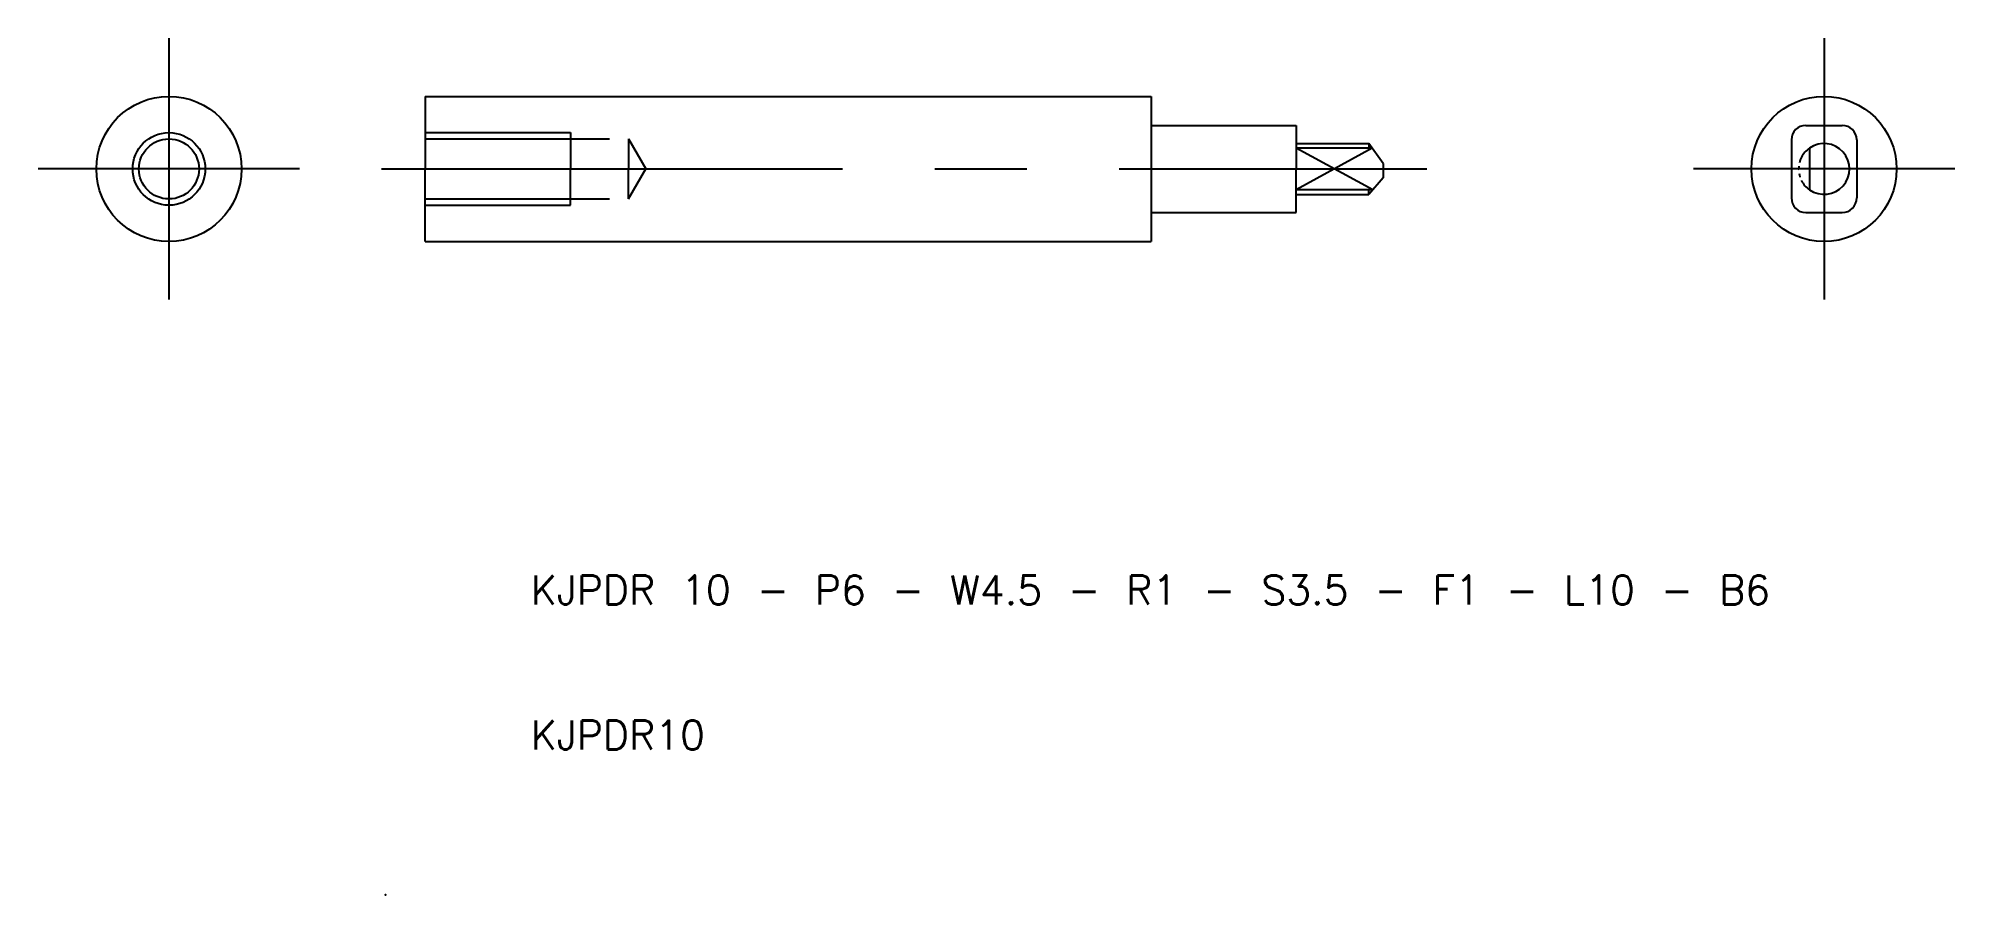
# Model space of a CAD drawing. Extents: x -24 to 108, y 0 to 59.
import ezdxf

# ---------------------------------------------------------------- set-up
doc = ezdxf.new("R2010")
doc.units = 0
for name, pattern in [('CENTER', [50.8, 31.75, -6.35, 6.35, -6.35]), ('DASHED', [19.05, 12.7, -6.35]), ('PHANTOM', [2.5, 1.25, -0.25, 0.25, -0.25, 0.25, -0.25])]:
    doc.linetypes.add(name, pattern=pattern)
doc.layers.get('0').update_dxf_attribs({"linetype": 'CONTINUOUS'})
doc.layers.add('CENTER', color=1, linetype='CENTER')
doc.styles.get("Standard").update_dxf_attribs({"font": 'txt.shx'})

msp = doc.modelspace()

# ---------------------------------------------------------------- linework, layer by layer
for p, q in [((2.73, 55), (52.73, 55)), ((2.73, 55), (2.73, 50)), ((52.73, 53), (62.73, 53)), ((62.73, 53), (62.73, 51.25)), ((62.73, 51.75), (67.73, 51.75)), ((62.73, 51.75), (62.73, 50)), ((67.73, 51.75), (67.73, 51.44)), ((68.73, 50.38), (68.73, 49.38)), ((2.73, 45), (2.73, 50)), ((62.73, 48.25), (62.73, 50)), ((62.73, 47), (62.73, 48.5)), ((62.73, 48.25), (67.73, 48.25)), ((67.73, 48.25), (67.73, 48.56)), ((52.73, 47), (62.73, 47)), ((2.73, 45), (52.73, 45))]:
    msp.add_line(p, q)
at = {"color": 7, "linetype": 'CONTINUOUS'}
for p, q in [((52.73, 55), (52.73, 45)), ((97.84, 53), (100.34, 53)), ((68.73, 50.38), (67.73, 51.75)), ((96.84, 52), (96.84, 48)), ((101.34, 52), (101.34, 48)), ((67.96, 51.44), (62.73, 51.44)), ((98.09, 51.44), (98.09, 48.56)), ((68.73, 49.38), (67.73, 48.25)), ((68.01, 48.56), (62.73, 48.56)), ((97.84, 47), (100.34, 47))]:
    msp.add_line(p, q, dxfattribs=at)
at = {"color": 3, "linetype": 'DASHED'}
for p, q in [((2.73, 52.5), (12.73, 52.5)), ((2.73, 52.07), (16.73, 52.07)), ((12.73, 52.5), (12.73, 50)), ((16.73, 52.07), (16.73, 50)), ((16.73, 52.07), (17.93, 50)), ((12.73, 47.5), (12.73, 50)), ((16.73, 47.93), (17.93, 50)), ((16.73, 47.93), (16.73, 50)), ((2.73, 47.93), (16.73, 47.93)), ((2.73, 47.5), (12.73, 47.5))]:
    msp.add_line(p, q, dxfattribs=at)
at = {"color": 3, "linetype": 'CONTINUOUS'}
for p, q in [((67.96, 51.44), (62.73, 48.56)), ((68.01, 48.56), (62.73, 51.44))]:
    msp.add_line(p, q, dxfattribs=at)
at = {"color": 7, "linetype": 'CONTINUOUS'}
for centre, radius in [((-14.92, 50), 5), ((99.09, 50), 5), ((-14.92, 50), 2.07)]:
    msp.add_circle(centre, radius, dxfattribs=at)
at = {"color": 3, "linetype": 'CONTINUOUS'}
msp.add_circle((-14.92, 50), 2.5, dxfattribs=at)
at = {"color": 7, "linetype": 'CONTINUOUS'}
for centre, radius, start, end in [((97.84, 52), 1, 90, 180), ((100.34, 52), 1, 0, 90), ((99.09, 50), 1.75, 235.1501, 124.8499), ((97.84, 48), 1, 180, 270), ((100.34, 48), 1, 270, 360)]:
    msp.add_arc(centre, radius, start, end, dxfattribs=at)
at = {"color": 3, "linetype": 'PHANTOM'}
msp.add_arc((99.09, 50), 1.75, 124.8499, 235.1501, dxfattribs=at)
msp.add_point((0, 0))
at = {"layer": 'CENTER', "color": 1, "linetype": 'CENTER'}
for p, q in [((-14.92, 59), (-14.92, 41)), ((99.09, 59), (99.09, 41)), ((-5.92, 50), (-23.92, 50)), ((-0.27, 50), (71.73, 50)), ((108.09, 50), (90.09, 50))]:
    msp.add_line(p, q, dxfattribs=at)

# ---------------------------------------------------------------- texts
at = {"color": 7, "linetype": 'CONTINUOUS'}
for s, p in [('KJPDR 10 - P6 - W4.5 - R1 - S3.5 - F1 - L10 - B6', (10, 20)), ('KJPDR10', (10, 10))]:
    msp.add_text(s, height=2, dxfattribs=at).set_placement(p)

doc.saveas('drawing.dxf')
